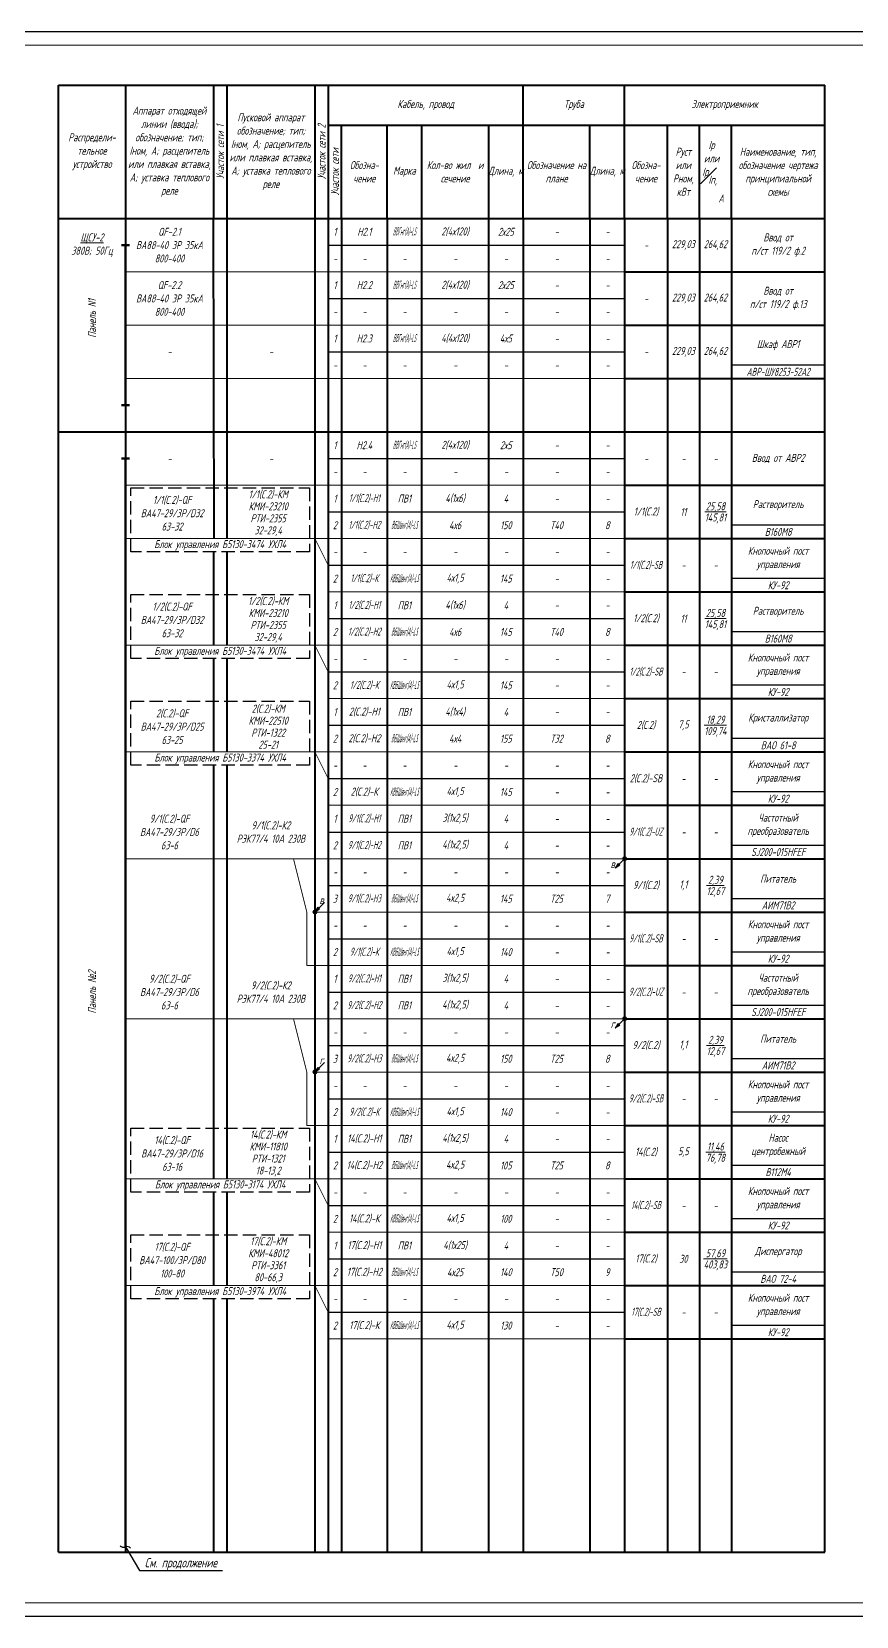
# Model space of a CAD drawing. Header units: millimetres. Extents: x -14296 to 10264, y -13087 to -5602.
# Drawn here: x -11101 to -10792, y -13087 to -12493 of the extents above; entities that cross this region are included whole.
import ezdxf
from ezdxf import colors
from ezdxf.entities.mleader import LeaderData, LeaderLine
from ezdxf.math import Vec2, Vec3

# ---------------------------------------------------------------- set-up
doc = ezdxf.new("R2010")
doc.units = ezdxf.units.MM
doc.linetypes.add('gost5', pattern=[7, 5, -2, 0])
for name, color, linetype, lineweight in [('КаБель контрольный (Вновь)', 142, 'gost5', 15), ('КаБель силовой (Вновь)', 1, 'Continuous', 15), ('Линия выноска', 137, 'Continuous', 25), ('Рамка толстая', 7, 'Continuous', 15), ('Рамка тонкая', 5, 'Continuous', 25), ('Схема распред. сети', 9, 'Continuous', 25), ('Текст', 7, 'Continuous', 20)]:
    doc.layers.add(name, color=color, linetype=linetype, lineweight=lineweight)
doc.styles.add('Simplex', font='simplex.shx', dxfattribs={"width": 0.7, "oblique": 15})

# ---------------------------------------------------------------- blocks, each defined once
blk = doc.blocks.new('_Integral')
at = {"color": 0, "linetype": 'ByBlock', "lineweight": -2}
for centre, start, end in [((0.44, -0.09), 102, 168), ((-0.44, 0.09), 282, 348)]:
    blk.add_arc(centre, 0.454, start, end, dxfattribs=at)
blk = doc.blocks.new('A$C551E481E')
at = {"layer": 'Рамка толстая'}
for p, q in [((836, 589), (20, 589)), ((20, 5), (836, 5))]:
    blk.add_line(p, q, dxfattribs=at)
at = {"layer": 'Рамка тонкая'}
for p, q in [((841, 594), (0, 594)), ((0, 0), (841, 0))]:
    blk.add_line(p, q, dxfattribs=at)

msp = doc.modelspace()

# ---------------------------------------------------------------- hatches: boundary and pattern name
at = {"layer": 'КаБель силовой (Вновь)'}
for points in [[(-10882.25175, -12806.27618), (-10880.48399, -12805.21552), (-10881.19109, -12804.50842)], [(-10879.46622, -12802.74065, 1), (-10877.96622, -12802.74065, 1)], [(-10877.96622, -12802.74065, 1), (-10879.46622, -12802.74065, 1)], [(-10995.46622, -12822.74065, 1), (-10993.96622, -12822.74065, 1)], [(-10993.96622, -12822.74065, 1), (-10995.46622, -12822.74065, 1)], [(-10994.71622, -12822.74065), (-10992.94845, -12821.67999), (-10993.65556, -12820.97288)], [(-10882.25175, -12866.27618), (-10880.48399, -12865.21552), (-10881.19109, -12864.50842)], [(-10879.46622, -12862.74065, 1), (-10877.96622, -12862.74065, 1)], [(-10877.96622, -12862.74065, 1), (-10879.46622, -12862.74065, 1)], [(-10995.46622, -12882.74065, 1), (-10993.96622, -12882.74065, 1)], [(-10993.96622, -12882.74065, 1), (-10995.46622, -12882.74065, 1)], [(-10994.71622, -12882.74065), (-10992.94845, -12881.67999), (-10993.65556, -12880.97288)]]:
    msp.add_hatch(color=256, dxfattribs=at).paths.add_polyline_path(points)

# ---------------------------------------------------------------- linework, layer by layer
at = {"layer": 'КаБель контрольный (Вновь)', "linetype": 'ByBlock'}
for p, q in [((-10994.71622, -12682.74065), (-10989.71622, -12692.74065)), ((-10989.71622, -12692.74065), (-10989.71622, -12702.74065)), ((-10989.71622, -12702.74065), (-10878.71622, -12702.74065)), ((-10994.71622, -12722.74065), (-10989.71622, -12732.74065)), ((-10989.71622, -12732.74065), (-10989.71622, -12742.74065)), ((-10989.71622, -12742.74065), (-10878.71622, -12742.74065)), ((-10994.71622, -12762.74065), (-10989.71622, -12772.74065)), ((-10989.71622, -12772.74065), (-10989.71622, -12782.74065)), ((-10989.71622, -12782.74065), (-10878.71622, -12782.74065)), ((-11002.71622, -12802.74065), (-10997.71622, -12822.74065)), ((-10997.71622, -12822.74065), (-10997.71622, -12842.74065)), ((-10997.71622, -12842.74065), (-10878.71622, -12842.74065)), ((-11002.71622, -12862.74065), (-10997.71622, -12882.74065)), ((-10997.71622, -12882.74065), (-10997.71622, -12902.74065)), ((-10997.71622, -12902.74065), (-10878.71622, -12902.74065)), ((-10994.71622, -12922.74065), (-10989.71622, -12932.74065)), ((-10989.71622, -12932.74065), (-10989.71622, -12942.74065)), ((-10989.71622, -12942.74065), (-10878.71622, -12942.74065)), ((-10994.71622, -12962.74065), (-10989.71622, -12972.74065)), ((-10989.71622, -12972.74065), (-10989.71622, -12982.74065)), ((-10989.71622, -12982.74065), (-10878.71622, -12982.74065))]:
    msp.add_line(p, q, dxfattribs=at)
at = {"layer": 'КаБель силовой (Вновь)', "lineweight": 200}
for p, q in [((-11064.21622, -12572.74065), (-11067.21622, -12572.74065)), ((-11065.71622, -12572.74065), (-11065.71622, -12632.74065)), ((-11064.21622, -12632.74065), (-11067.21622, -12632.74065)), ((-11064.21622, -12652.74065), (-11067.21622, -12652.74065)), ((-11065.71622, -13060.74065), (-11065.71622, -12652.74065))]:
    msp.add_line(p, q, dxfattribs=at)
at = {"layer": 'КаБель силовой (Вновь)'}
for p, q in [((-10878.71622, -12582.74065), (-11065.71622, -12582.74065)), ((-10878.71622, -12602.74065), (-11065.71622, -12602.74065)), ((-10878.71622, -12622.74065), (-11065.71622, -12622.74065)), ((-10878.71622, -12662.74065), (-11065.71622, -12662.74065)), ((-10878.71622, -12682.74065), (-11065.71622, -12682.74065)), ((-10878.71622, -12722.74065), (-11065.71622, -12722.74065)), ((-10878.71622, -12762.74065), (-11065.71622, -12762.74065)), ((-10878.71622, -12802.74065), (-11065.71622, -12802.74065)), ((-10881.19109, -12804.50842), (-10882.25175, -12806.27618)), ((-10882.25175, -12806.27618), (-10880.48399, -12805.21552)), ((-10881.19109, -12804.50842), (-10880.48399, -12805.21552)), ((-10878.71622, -12802.74065), (-10880.83754, -12804.86197)), ((-10993.65556, -12820.97288), (-10994.71622, -12822.74065)), ((-10994.71622, -12822.74065), (-10992.94845, -12821.67999)), ((-10878.71622, -12822.74065), (-10994.71622, -12822.74065)), ((-10993.65556, -12820.97288), (-10992.94845, -12821.67999)), ((-10991.18069, -12819.20512), (-10993.30201, -12821.32644)), ((-10878.71622, -12862.74065), (-11065.71622, -12862.74065)), ((-10881.19109, -12864.50842), (-10882.25175, -12866.27618)), ((-10882.25175, -12866.27618), (-10880.48399, -12865.21552)), ((-10881.19109, -12864.50842), (-10880.48399, -12865.21552)), ((-10878.71622, -12862.74065), (-10880.83754, -12864.86197)), ((-10993.65556, -12880.97288), (-10994.71622, -12882.74065)), ((-10994.71622, -12882.74065), (-10992.94845, -12881.67999)), ((-10878.71622, -12882.74065), (-10994.71622, -12882.74065)), ((-10993.65556, -12880.97288), (-10992.94845, -12881.67999)), ((-10991.18069, -12879.20512), (-10993.30201, -12881.32644)), ((-10878.71622, -12922.74065), (-11065.71622, -12922.74065)), ((-10878.71622, -12962.74065), (-11065.71622, -12962.74065))]:
    msp.add_line(p, q, dxfattribs=at)
for centre in [(-10878.71622, -12802.74065), (-10878.71622, -12802.74065), (-10994.71622, -12822.74065), (-10994.71622, -12822.74065), (-10878.71622, -12862.74065), (-10878.71622, -12862.74065), (-10994.71622, -12882.74065), (-10994.71622, -12882.74065)]:
    msp.add_circle(centre, 0.75, dxfattribs=at)
at = {"layer": 'Рамка тонкая'}
for p, q in [((-10989.71622, -12572.74065), (-10878.71622, -12572.74065)), ((-10989.71622, -12592.74065), (-10878.71622, -12592.74065)), ((-10989.71622, -12612.74065), (-10878.71622, -12612.74065)), ((-10803.71622, -12617.74065), (-10838.71622, -12617.74065)), ((-10989.71622, -12652.74065), (-10878.71622, -12652.74065)), ((-10989.71622, -12672.74065), (-10878.71622, -12672.74065)), ((-10803.71622, -12677.74065), (-10838.71622, -12677.74065)), ((-10989.71622, -12692.74065), (-10878.71622, -12692.74065)), ((-10803.71622, -12697.74065), (-10838.71622, -12697.74065)), ((-10989.71622, -12712.74065), (-10878.71622, -12712.74065)), ((-10803.71622, -12717.74065), (-10838.71622, -12717.74065)), ((-10989.71622, -12732.74065), (-10878.71622, -12732.74065)), ((-10803.71622, -12737.74065), (-10838.71622, -12737.74065)), ((-10989.71622, -12752.74065), (-10878.71622, -12752.74065)), ((-10803.71622, -12757.74065), (-10838.71622, -12757.74065)), ((-10989.71622, -12772.74065), (-10878.71622, -12772.74065)), ((-10803.71622, -12777.74065), (-10838.71622, -12777.74065)), ((-10989.71622, -12792.74065), (-10878.71622, -12792.74065)), ((-10803.71622, -12797.74065), (-10838.71622, -12797.74065)), ((-10989.71622, -12812.74065), (-10878.71622, -12812.74065)), ((-10803.71622, -12817.74065), (-10838.71622, -12817.74065)), ((-10989.71622, -12832.74065), (-10878.71622, -12832.74065)), ((-10803.71622, -12837.74065), (-10838.71622, -12837.74065)), ((-10989.71622, -12852.74065), (-10878.71622, -12852.74065)), ((-10803.71622, -12857.74065), (-10838.71622, -12857.74065)), ((-10989.71622, -12872.74065), (-10878.71622, -12872.74065)), ((-10803.71622, -12877.74065), (-10838.71622, -12877.74065)), ((-10989.71622, -12892.74065), (-10878.71622, -12892.74065)), ((-10803.71622, -12897.74065), (-10838.71622, -12897.74065)), ((-10989.71622, -12912.74065), (-10878.71622, -12912.74065)), ((-10803.71622, -12917.74065), (-10838.71622, -12917.74065)), ((-10989.71622, -12932.74065), (-10878.71622, -12932.74065)), ((-10803.71622, -12937.74065), (-10838.71622, -12937.74065)), ((-10989.71622, -12952.74065), (-10878.71622, -12952.74065)), ((-10803.71622, -12957.74065), (-10838.71622, -12957.74065)), ((-10989.71622, -12972.74065), (-10878.71622, -12972.74065)), ((-10803.71622, -12977.74065), (-10838.71622, -12977.74065))]:
    msp.add_line(p, q, dxfattribs=at)
at = {"layer": 'Рамка тонкая', "linetype": 'gost5'}
for points in [[(-11063.71622, -12663.74065), (-10996.71622, -12663.74065), (-10996.71622, -12687.74065), (-11063.71622, -12687.74065)], [(-11063.71622, -12703.74065), (-10996.71622, -12703.74065), (-10996.71622, -12727.74065), (-11063.71622, -12727.74065)], [(-11063.71622, -12743.74065), (-10996.71622, -12743.74065), (-10996.71622, -12767.74065), (-11063.71622, -12767.74065)], [(-11063.71622, -12903.74065), (-10996.71622, -12903.74065), (-10996.71622, -12927.74065), (-11063.71622, -12927.74065)], [(-11063.71622, -12943.74065), (-10996.71622, -12943.74065), (-10996.71622, -12967.74065), (-11063.71622, -12967.74065)]]:
    msp.add_lwpolyline(points, close=True, dxfattribs=at)
at = {"layer": 'Схема распред. сети', "lineweight": 40}
for p, q in [((-11090.71622, -13062.74065), (-11090.71622, -12512.74065)), ((-11090.71622, -12512.74065), (-10803.71622, -12512.74065)), ((-11065.71622, -12512.74065), (-11065.71622, -13062.74065)), ((-11032.71622, -12512.74065), (-11032.71622, -12562.74065)), ((-11027.71622, -12512.74065), (-11027.71622, -12562.74065)), ((-10994.71622, -12512.74065), (-10994.71622, -12562.74065)), ((-10989.71622, -12512.74065), (-10989.71622, -12562.74065)), ((-10916.71622, -12562.74065), (-10916.71622, -12512.74065)), ((-10878.71622, -12562.74065), (-10878.71622, -12512.74065)), ((-10803.71622, -13062.74065), (-10803.71622, -12512.74065)), ((-10989.71622, -12527.74065), (-10916.71622, -12527.74065)), ((-10984.71622, -12562.74065), (-10984.71622, -12527.74065)), ((-10967.71622, -12562.74065), (-10967.71622, -12527.74065)), ((-10954.71622, -13062.74065), (-10954.71622, -12527.74065)), ((-10929.71622, -12527.74065), (-10929.71622, -13062.74065)), ((-10916.71622, -12527.74065), (-10878.71622, -12527.74065)), ((-10891.71622, -12562.74065), (-10891.71622, -12527.74065)), ((-10878.71622, -12527.74065), (-10803.71622, -12527.74065)), ((-10862.71622, -12562.74065), (-10862.71622, -12527.74065)), ((-10850.71622, -12562.74065), (-10850.71622, -12527.74065)), ((-10838.71622, -12562.74065), (-10838.71622, -12527.74065)), ((-11090.71622, -12562.74065), (-10803.71622, -12562.74065)), ((-11032.78603, -12562.74065), (-11032.59987, -12682.74065)), ((-11027.71622, -12562.74065), (-11027.71622, -12682.74065)), ((-10994.71622, -12562.74065), (-10994.71622, -13062.74065)), ((-10989.71622, -12562.74065), (-10989.71622, -13062.74065)), ((-10984.71622, -12562.74065), (-10984.71622, -13062.74065)), ((-10967.71622, -12562.74065), (-10967.71622, -13062.74065)), ((-10916.71622, -12562.74065), (-10916.71622, -13062.74065)), ((-10891.71622, -12562.74065), (-10891.71622, -13062.74065)), ((-10878.71622, -12562.74065), (-10878.71622, -13062.74065)), ((-10862.71622, -12562.74065), (-10862.71622, -13062.74065)), ((-10850.71622, -12562.74065), (-10850.71622, -13062.74065)), ((-10838.71622, -12562.74065), (-10838.71622, -13062.74065)), ((-10878.71622, -12582.74065), (-10803.71622, -12582.74065)), ((-10878.71622, -12602.74065), (-10803.71622, -12602.74065)), ((-10878.71622, -12622.74065), (-10803.71622, -12622.74065)), ((-11090.71622, -12642.74065), (-10803.71622, -12642.74065)), ((-10878.71622, -12662.74065), (-10803.71622, -12662.74065)), ((-11032.71622, -12687.74065), (-11032.71622, -12722.74065)), ((-11027.71622, -12687.74065), (-11027.71622, -12722.74065)), ((-10878.71622, -12682.74065), (-10803.71622, -12682.74065)), ((-10878.71622, -12702.74065), (-10803.71622, -12702.74065)), ((-10878.71622, -12722.74065), (-10803.71622, -12722.74065)), ((-11032.71622, -12727.74065), (-11032.71622, -12762.74065)), ((-11027.71622, -12727.74065), (-11027.71622, -12762.74065)), ((-10878.71622, -12742.74065), (-10803.71622, -12742.74065)), ((-10878.71622, -12762.74065), (-10803.71622, -12762.74065)), ((-11032.71622, -12767.74065), (-11032.71622, -12922.74065)), ((-11027.71622, -12767.74065), (-11027.71622, -12922.74065)), ((-10878.71622, -12782.74065), (-10803.71622, -12782.74065)), ((-10878.71622, -12802.74065), (-10803.71622, -12802.74065)), ((-10878.71622, -12822.74065), (-10803.71622, -12822.74065)), ((-10878.71622, -12842.74065), (-10803.71622, -12842.74065)), ((-10878.71622, -12862.74065), (-10803.71622, -12862.74065)), ((-10878.71622, -12882.74065), (-10803.71622, -12882.74065)), ((-10878.71622, -12902.74065), (-10803.71622, -12902.74065)), ((-10878.71622, -12922.74065), (-10803.71622, -12922.74065)), ((-11032.71622, -12927.74065), (-11032.71622, -12962.74065)), ((-11027.71622, -12927.74065), (-11027.71622, -12962.74065)), ((-10878.71622, -12942.74065), (-10803.71622, -12942.74065)), ((-10878.71622, -12962.74065), (-10803.71622, -12962.74065)), ((-11032.71622, -12967.74065), (-11032.71622, -13062.74065)), ((-11027.71622, -12967.74065), (-11027.71622, -13062.74065)), ((-10878.71622, -12982.74065), (-10803.71622, -12982.74065)), ((-11090.71622, -13062.74065), (-10803.71622, -13062.74065))]:
    msp.add_line(p, q, dxfattribs=at)

# ---------------------------------------------------------------- block references
msp.add_blockref('A$C551E481E', (-11130.71622, -13086.74065))

# ---------------------------------------------------------------- texts
at = {"layer": 'Текст', "char_height": 3, "attachment_point": 5, "style": 'Simplex'}
for s, insert, width in [('{\\W0.7;Аппарат отходящей линии (ввода); обозначение; тип; Iном, А; расцепитель или плавкая вставка, А; уставка теплового реле}', (-11049.21622, -12537.74065), 33), ('Кабель, провод', (-10953.21622, -12520.24065), 73), ('Труба', (-10897.71622, -12520.24065), 38), ('Электроприемник', (-10841.21622, -12520.24065), 75), ('Пусковой аппарат обозначение; тип; Iном, А; расцепитель или плавкая вставка, А; уставка теплового реле', (-11011.21622, -12537.74065), 33), ('Распредели-\\Pтельное устройство', (-11078.21622, -12537.74065), 25), ('Pуст или Pном, кВт', (-10856.71622, -12545.24065), 12), ('\\A1;Iр   или   \\SIр#Iп, ;       А', (-10844.71622, -12545.24065), 12), ('Наименование, тип, обозначение чертежа принципиальной схемы', (-10821.21622, -12545.24065), 35), ('Обозна- чение', (-10976.21622, -12545.24065), 17), ('Марка', (-10961.21622, -12545.24065), 13), ('Кол-во жил  и сечение', (-10942.21622, -12545.24065), 25), ('Длина, м', (-10923.21622, -12545.24065), 13), ('Обозначение на плане', (-10904.21622, -12545.24065), 25), ('Длина, м', (-10885.21622, -12545.24065), 13), ('Обозна-\\Pчение', (-10870.71622, -12545.24065), 16), ('{\\W0.7;\\LЩСУ-2\\P\\l380В; 50Гц}', (-11078.21622, -12572.74065), 25), ('QF-2.1\\PВА88-40 3Р 35кА\\P800-400', (-11049.21622, -12572.74065), 33), ('1', (-10987.21622, -12567.74065), 5), ('Н2.1', (-10976.21622, -12567.74065), 17), ('{\\W0.3;ВВГнг(А)-LS}', (-10961.21622, -12567.74065), 13), ('2(4х120)', (-10942.21622, -12567.74065), 25), ('2х25', (-10923.21622, -12567.74065), 13), ('-', (-10904.21622, -12567.74065), 25), ('-', (-10885.21622, -12567.74065), 13), ('Ввод от\\Pп/ст 119/2 ф.2', (-10821.21622, -12572.74065), 35), ('-', (-10870.71622, -12572.74065), 16), ('229,03', (-10856.71622, -12572.74065), 12), ('264,62', (-10844.71622, -12572.74065), 12), ('-', (-10987.21622, -12577.74065), 5), ('-', (-10976.21622, -12577.74065), 17), ('-', (-10961.21622, -12577.74065), 13), ('-', (-10942.21622, -12577.74065), 25), ('-', (-10923.21622, -12577.74065), 13), ('-', (-10904.21622, -12577.74065), 25), ('-', (-10885.21622, -12577.74065), 13), ('QF-2.2\\PВА88-40 3Р 35кА\\P800-400', (-11049.21622, -12592.74065), 33), ('1', (-10987.21622, -12587.74065), 5), ('Н2.2', (-10976.21622, -12587.74065), 17), ('{\\W0.3;ВВГнг(А)-LS}', (-10961.21622, -12587.74065), 13), ('2(4х120)', (-10942.21622, -12587.74065), 25), ('2х25', (-10923.21622, -12587.74065), 13), ('-', (-10904.21622, -12587.74065), 25), ('-', (-10885.21622, -12587.74065), 13), ('229,03', (-10856.71622, -12592.74065), 12), ('264,62', (-10844.71622, -12592.74065), 12), ('Ввод от\\Pп/ст 119/2 ф.13', (-10821.21622, -12592.74065), 35), ('-', (-10987.21622, -12597.74065), 5), ('-', (-10976.21622, -12597.74065), 17), ('-', (-10961.21622, -12597.74065), 13), ('-', (-10942.21622, -12597.74065), 25), ('-', (-10923.21622, -12597.74065), 13), ('-', (-10904.21622, -12597.74065), 25), ('-', (-10885.21622, -12597.74065), 13), ('-', (-10870.71622, -12592.74065), 16), ('1', (-10987.21622, -12607.74065), 5), ('Н2.3', (-10976.21622, -12607.74065), 17), ('{\\W0.3;ВВГнг(А)-LS}', (-10961.21622, -12607.74065), 13), ('4(4х120)', (-10942.21622, -12607.74065), 25), ('4х5', (-10923.21622, -12607.74065), 13), ('-', (-10904.21622, -12607.74065), 25), ('-', (-10885.21622, -12607.74065), 13), ('Шкаф АВР1', (-10821.21622, -12610.24065), 35), ('-', (-11049.21622, -12612.74065), 33), ('-', (-11011.21622, -12612.74065), 33), ('-', (-10870.71622, -12612.74065), 16), ('229,03', (-10856.71622, -12612.74065), 12), ('264,62', (-10844.71622, -12612.74065), 12), ('-', (-10987.21622, -12617.74065), 5), ('-', (-10976.21622, -12617.74065), 17), ('-', (-10961.21622, -12617.74065), 13), ('-', (-10942.21622, -12617.74065), 25), ('-', (-10923.21622, -12617.74065), 13), ('-', (-10904.21622, -12617.74065), 25), ('-', (-10885.21622, -12617.74065), 13), ('{\\Fgost|c204;\\W0.7;АВР-ШУ8253-52А2}', (-10821.21622, -12620.24065), 35), ('1', (-10987.21622, -12647.74065), 5), ('Н2.4', (-10976.21622, -12647.74065), 17), ('{\\W0.3;ВВГнг(А)-LS}', (-10961.21622, -12647.74065), 13), ('2(4х120)', (-10942.21622, -12647.74065), 25), ('2х5', (-10923.21622, -12647.74065), 13), ('-', (-10904.21622, -12647.74065), 25), ('-', (-10885.21622, -12647.74065), 13), ('Ввод от АВР2', (-10821.21622, -12652.74065), 35), ('-', (-11049.21622, -12652.74065), 33), ('-', (-11011.21622, -12652.74065), 33), ('-', (-10987.21622, -12657.74065), 5), ('-', (-10976.21622, -12657.74065), 17), ('-', (-10961.21622, -12657.74065), 13), ('-', (-10942.21622, -12657.74065), 25), ('-', (-10923.21622, -12657.74065), 13), ('-', (-10904.21622, -12657.74065), 25), ('-', (-10885.21622, -12657.74065), 13), ('-', (-10870.71622, -12652.74065), 16), ('-', (-10856.71622, -12652.74065), 12), ('-', (-10844.71622, -12652.74065), 12), ('1/1(С.2)-QF\\PВА47-29/3Р/D32\\P63-32', (-11048.21622, -12673.24065), 31), ('1', (-10987.21622, -12667.74065), 5), ('{\\W0.5;1/1(С.2)-Н1}', (-10976.21622, -12667.74065), 17), ('{\\W0.7;ПВ1}', (-10961.21622, -12667.74065), 13), ('4(1х6)', (-10942.21622, -12667.74065), 25), ('4', (-10923.21622, -12667.74065), 13), ('-', (-10904.21622, -12667.74065), 25), ('-', (-10885.21622, -12667.74065), 13), ('\\A1;\\S25,58/145,81;', (-10844.71622, -12672.74065), 12), ('Растворитель', (-10821.21622, -12670.24065), 35), ('{\\W0.5;1/1(С.2)-Н2}', (-10976.21622, -12677.74065), 17), ('{\\W0.3;ВБШвнг(А)-LS}', (-10961.21622, -12677.74065), 13), ('1/1(С.2)', (-10870.71622, -12672.74065), 16), ('11', (-10856.71622, -12672.74065), 12), ('2', (-10987.21622, -12677.74065), 5), ('4х6', (-10942.21622, -12677.74065), 25), ('150', (-10923.21622, -12677.74065), 13), ('Т40', (-10904.21622, -12677.74065), 25), ('8', (-10885.21622, -12677.74065), 13), ('В160М8', (-10821.21622, -12680.24065), 35), ('Блок управления Б5130-3474 УХЛ4', (-11030.21622, -12685.24065), 67), ('Кнопочный пост управления', (-10821.21622, -12690.24065), 35), ('-', (-10987.21622, -12687.74065), 5), ('-', (-10976.21622, -12687.74065), 17), ('-', (-10961.21622, -12687.74065), 13), ('-', (-10942.21622, -12687.74065), 25), ('-', (-10923.21622, -12687.74065), 13), ('-', (-10904.21622, -12687.74065), 25), ('-', (-10885.21622, -12687.74065), 13), ('{\\W0.5;1/1(С.2)-SB}', (-10870.71622, -12692.74065), 16), ('-', (-10856.71622, -12692.74065), 12), ('-', (-10844.71622, -12692.74065), 12), ('2', (-10987.21622, -12697.74065), 5), ('{\\W0.5;1/1(С.2)-К}', (-10976.21622, -12697.74065), 17), ('{\\W0.3;КВБШвнг(А)-LS}', (-10961.21622, -12697.74065), 13), ('4х1,5', (-10942.21622, -12697.74065), 25), ('145', (-10923.21622, -12697.74065), 13), ('-', (-10904.21622, -12697.74065), 25), ('-', (-10885.21622, -12697.74065), 13), ('КУ-92', (-10821.21622, -12700.24065), 35), ('1/2(С.2)-QF\\PВА47-29/3Р/D32\\P63-32', (-11048.21622, -12713.24065), 31), ('1', (-10987.21622, -12707.74065), 5), ('{\\W0.5;1/2(С.2)-Н1}', (-10976.21622, -12707.74065), 17), ('{\\W0.7;ПВ1}', (-10961.21622, -12707.74065), 13), ('4(1х6)', (-10942.21622, -12707.74065), 25), ('4', (-10923.21622, -12707.74065), 13), ('-', (-10904.21622, -12707.74065), 25), ('-', (-10885.21622, -12707.74065), 13), ('1/2(С.2)', (-10870.71622, -12712.74065), 16), ('11', (-10856.71622, -12712.74065), 12), ('\\A1;\\S25,58/145,81;', (-10844.71622, -12712.74065), 12), ('Растворитель', (-10821.21622, -12710.24065), 35), ('2', (-10987.21622, -12717.74065), 5), ('{\\W0.5;1/2(С.2)-Н2}', (-10976.21622, -12717.74065), 17), ('{\\W0.3;ВБШвнг(А)-LS}', (-10961.21622, -12717.74065), 13), ('4х6', (-10942.21622, -12717.74065), 25), ('145', (-10923.21622, -12717.74065), 13), ('Т40', (-10904.21622, -12717.74065), 25), ('8', (-10885.21622, -12717.74065), 13), ('Блок управления Б5130-3474 УХЛ4', (-11030.21622, -12725.24065), 67), ('В160М8', (-10821.21622, -12720.24065), 35), ('-', (-10987.21622, -12727.74065), 5), ('-', (-10976.21622, -12727.74065), 17), ('-', (-10961.21622, -12727.74065), 13), ('-', (-10942.21622, -12727.74065), 25), ('-', (-10923.21622, -12727.74065), 13), ('-', (-10904.21622, -12727.74065), 25), ('-', (-10885.21622, -12727.74065), 13), ('Кнопочный пост управления', (-10821.21622, -12730.24065), 35), ('{\\W0.5;1/2(С.2)-SB}', (-10870.71622, -12732.74065), 16), ('-', (-10856.71622, -12732.74065), 12), ('-', (-10844.71622, -12732.74065), 12), ('2', (-10987.21622, -12737.74065), 5), ('{\\W0.5;1/2(С.2)-К}', (-10976.21622, -12737.74065), 17), ('{\\W0.3;КВБШвнг(А)-LS}', (-10961.21622, -12737.74065), 13), ('4х1,5', (-10942.21622, -12737.74065), 25), ('145', (-10923.21622, -12737.74065), 13), ('-', (-10904.21622, -12737.74065), 25), ('-', (-10885.21622, -12737.74065), 13), ('КУ-92', (-10821.21622, -12740.24065), 35), ('2(С.2)-QF\\PВА47-29/3Р/D25\\P63-25', (-11048.21622, -12753.24065), 31), ('1', (-10987.21622, -12747.74065), 5), ('{\\W0.6;2(С.2)-Н1}', (-10976.21622, -12747.74065), 17), ('{\\W0.7;ПВ1}', (-10961.21622, -12747.74065), 13), ('4(1х4)', (-10942.21622, -12747.74065), 25), ('4', (-10923.21622, -12747.74065), 13), ('-', (-10904.21622, -12747.74065), 25), ('-', (-10885.21622, -12747.74065), 13), ('{\\W0.7;2(С.2)}', (-10870.71622, -12752.74065), 16), ('7,5', (-10856.71622, -12752.74065), 12), ('\\A1;\\S18,29/109,74;', (-10844.71622, -12752.74065), 12), ('Кристаллизатор', (-10821.21622, -12750.24065), 35), ('2', (-10987.21622, -12757.74065), 5), ('{\\W0.6;2(С.2)-Н2}', (-10976.21622, -12757.74065), 17), ('{\\W0.3;ВБШвнг(А)-LS}', (-10961.21622, -12757.74065), 13), ('4х4', (-10942.21622, -12757.74065), 25), ('155', (-10923.21622, -12757.74065), 13), ('Т32', (-10904.21622, -12757.74065), 25), ('8', (-10885.21622, -12757.74065), 13), ('ВАО 61-8', (-10821.21622, -12760.24065), 35), ('Блок управления Б5130-3374 УХЛ4', (-11030.21622, -12765.24065), 67), ('-', (-10987.21622, -12767.74065), 5), ('-', (-10976.21622, -12767.74065), 17), ('-', (-10961.21622, -12767.74065), 13), ('-', (-10942.21622, -12767.74065), 25), ('-', (-10923.21622, -12767.74065), 13), ('-', (-10904.21622, -12767.74065), 25), ('-', (-10885.21622, -12767.74065), 13), ('{\\W0.6;2(С.2)-SB}', (-10870.71622, -12772.74065), 16), ('Кнопочный пост управления', (-10821.21622, -12770.24065), 35), ('2', (-10987.21622, -12777.74065), 5), ('{\\W0.6;2(С.2)-К}', (-10976.21622, -12777.74065), 17), ('{\\W0.3;КВБШвнг(А)-LS}', (-10961.21622, -12777.74065), 13), ('4х1,5', (-10942.21622, -12777.74065), 25), ('145', (-10923.21622, -12777.74065), 13), ('-', (-10856.71622, -12772.74065), 12), ('-', (-10844.71622, -12772.74065), 12), ('-', (-10904.21622, -12777.74065), 25), ('-', (-10885.21622, -12777.74065), 13), ('КУ-92', (-10821.21622, -12780.24065), 35), ('9/1(С.2)-QF\\PВА47-29/3Р/D6\\P63-6', (-11049.21622, -12792.74065), 33), ('9/1(С.2)-К2\\PРЭК77/4 10А 230В', (-11011.21622, -12792.74065), 33), ('1', (-10987.21622, -12787.74065), 5), ('{\\W0.5;9/1(С.2)-Н1}', (-10976.21622, -12787.74065), 17), ('{\\W0.7;ПВ1}', (-10961.21622, -12787.74065), 13), ('3(1х2,5)', (-10942.21622, -12787.74065), 25), ('4', (-10923.21622, -12787.74065), 13), ('-', (-10904.21622, -12787.74065), 25), ('-', (-10885.21622, -12787.74065), 13), ('Частотный преобразователь', (-10821.21622, -12790.24065), 35), ('{\\W0.5;9/1(С.2)-UZ}', (-10870.71622, -12792.74065), 16), ('-', (-10856.71622, -12792.74065), 12), ('-', (-10844.71622, -12792.74065), 12), ('2', (-10987.21622, -12797.74065), 5), ('{\\W0.5;9/1(С.2)-Н2}', (-10976.21622, -12797.74065), 17), ('{\\W0.7;ПВ1}', (-10961.21622, -12797.74065), 13), ('4(1х2,5)', (-10942.21622, -12797.74065), 25), ('4', (-10923.21622, -12797.74065), 13), ('-', (-10904.21622, -12797.74065), 25), ('-', (-10885.21622, -12797.74065), 13), ('SJ200-015HFEF', (-10821.21622, -12800.24065), 35), ('в', (-10883.1975, -12804.75449), 7.177382), ('-', (-10987.21622, -12807.74065), 5), ('-', (-10976.21622, -12807.74065), 17), ('-', (-10961.21622, -12807.74065), 13), ('-', (-10942.21622, -12807.74065), 25), ('-', (-10923.21622, -12807.74065), 13), ('-', (-10904.21622, -12807.74065), 25), ('-', (-10885.21622, -12807.74065), 13), ('9/1(С.2)', (-10870.71622, -12812.74065), 16), ('1,1', (-10856.71622, -12812.74065), 12), ('\\A1;\\S2,39/12,67;', (-10844.71622, -12812.74065), 12), ('Питатель', (-10821.21622, -12810.24065), 35), ('в', (-10992.24135, -12818.26578), 7.177382), ('3', (-10987.21622, -12817.74065), 5), ('{\\W0.5;9/1(С.2)-Н3}', (-10976.21622, -12817.74065), 17), ('{\\W0.3;ВБШвнг(А)-LS}', (-10961.21622, -12817.74065), 13), ('4х2,5', (-10942.21622, -12817.74065), 25), ('145', (-10923.21622, -12817.74065), 13), ('Т25', (-10904.21622, -12817.74065), 25), ('7', (-10885.21622, -12817.74065), 13), ('АИМ71В2', (-10821.21622, -12820.24065), 35), ('-', (-10987.21622, -12827.74065), 5), ('-', (-10976.21622, -12827.74065), 17), ('-', (-10961.21622, -12827.74065), 13), ('-', (-10942.21622, -12827.74065), 25), ('-', (-10923.21622, -12827.74065), 13), ('-', (-10904.21622, -12827.74065), 25), ('-', (-10885.21622, -12827.74065), 13), ('Кнопочный пост управления', (-10821.21622, -12830.24065), 35), ('2', (-10987.21622, -12837.74065), 5), ('{\\W0.5;9/1(С.2)-К}', (-10976.21622, -12837.74065), 17), ('{\\W0.3;КВБШвнг(А)-LS}', (-10961.21622, -12837.74065), 13), ('4х1,5', (-10942.21622, -12837.74065), 25), ('140', (-10923.21622, -12837.74065), 13), ('{\\W0.5;9/1(С.2)-SB}', (-10870.71622, -12832.74065), 16), ('-', (-10856.71622, -12832.74065), 12), ('-', (-10844.71622, -12832.74065), 12), ('-', (-10904.21622, -12837.74065), 25), ('-', (-10885.21622, -12837.74065), 13), ('КУ-92', (-10821.21622, -12840.24065), 35), ('9/2(С.2)-QF\\PВА47-29/3Р/D6\\P63-6', (-11049.21622, -12852.74065), 33), ('1', (-10987.21622, -12847.74065), 5), ('{\\W0.5;9/2(С.2)-Н1}', (-10976.21622, -12847.74065), 17), ('{\\W0.7;ПВ1}', (-10961.21622, -12847.74065), 13), ('3(1х2,5)', (-10942.21622, -12847.74065), 25), ('4', (-10923.21622, -12847.74065), 13), ('-', (-10904.21622, -12847.74065), 25), ('-', (-10885.21622, -12847.74065), 13), ('Частотный преобразователь', (-10821.21622, -12850.24065), 35), ('9/2(С.2)-К2\\PРЭК77/4 10А 230В', (-11011.21622, -12852.74065), 33), ('{\\W0.5;9/2(С.2)-UZ}', (-10870.71622, -12852.74065), 16), ('-', (-10856.71622, -12852.74065), 12), ('-', (-10844.71622, -12852.74065), 12), ('2', (-10987.21622, -12857.74065), 5), ('{\\W0.5;9/2(С.2)-Н2}', (-10976.21622, -12857.74065), 17), ('{\\W0.7;ПВ1}', (-10961.21622, -12857.74065), 13), ('4(1х2,5)', (-10942.21622, -12857.74065), 25), ('4', (-10923.21622, -12857.74065), 13), ('-', (-10904.21622, -12857.74065), 25), ('-', (-10885.21622, -12857.74065), 13), ('SJ200-015HFEF', (-10821.21622, -12860.24065), 35), ('г', (-10883.1975, -12864.75449), 7.177382), ('-', (-10987.21622, -12867.74065), 5), ('-', (-10976.21622, -12867.74065), 17), ('-', (-10961.21622, -12867.74065), 13), ('-', (-10942.21622, -12867.74065), 25), ('-', (-10923.21622, -12867.74065), 13), ('-', (-10904.21622, -12867.74065), 25), ('-', (-10885.21622, -12867.74065), 13), ('9/2(С.2)', (-10870.71622, -12872.74065), 16), ('1,1', (-10856.71622, -12872.74065), 12), ('\\A1;{\\W0.7;\\S2,39/12,67;}', (-10844.71622, -12872.74065), 12), ('Питатель', (-10821.21622, -12870.24065), 35), ('г', (-10992.24135, -12878.26578), 7.177382), ('3', (-10987.21622, -12877.74065), 5), ('{\\W0.5;9/2(С.2)-Н3}', (-10976.21622, -12877.74065), 17), ('{\\W0.3;ВБШвнг(А)-LS}', (-10961.21622, -12877.74065), 13), ('4х2,5', (-10942.21622, -12877.74065), 25), ('150', (-10923.21622, -12877.74065), 13), ('Т25', (-10904.21622, -12877.74065), 25), ('8', (-10885.21622, -12877.74065), 13), ('АИМ71В2', (-10821.21622, -12880.24065), 35), ('-', (-10987.21622, -12887.74065), 5), ('-', (-10976.21622, -12887.74065), 17), ('-', (-10961.21622, -12887.74065), 13), ('-', (-10942.21622, -12887.74065), 25), ('-', (-10923.21622, -12887.74065), 13), ('-', (-10904.21622, -12887.74065), 25), ('-', (-10885.21622, -12887.74065), 13), ('Кнопочный пост управления', (-10821.21622, -12890.24065), 35), ('{\\W0.5;9/2(С.2)-SB}', (-10870.71622, -12892.74065), 16), ('-', (-10856.71622, -12892.74065), 12), ('-', (-10844.71622, -12892.74065), 12), ('2', (-10987.21622, -12897.74065), 5), ('{\\W0.5;9/2(С.2)-К}', (-10976.21622, -12897.74065), 17), ('{\\W0.3;КВБШвнг(А)-LS}', (-10961.21622, -12897.74065), 13), ('4х1,5', (-10942.21622, -12897.74065), 25), ('140', (-10923.21622, -12897.74065), 13), ('-', (-10904.21622, -12897.74065), 25), ('-', (-10885.21622, -12897.74065), 13), ('КУ-92', (-10821.21622, -12900.24065), 35), ('14(С.2)-QF\\PВА47-29/3Р/D16\\P63-16', (-11048.21622, -12913.24065), 31), ('1', (-10987.21622, -12907.74065), 5), ('{\\W0.6;14(С.2)-Н1}', (-10976.21622, -12907.74065), 17), ('{\\W0.7;ПВ1}', (-10961.21622, -12907.74065), 13), ('4(1х2,5)', (-10942.21622, -12907.74065), 25), ('4', (-10923.21622, -12907.74065), 13), ('Насос\\Pцентробежный', (-10821.21622, -12910.24065), 35), ('-', (-10904.21622, -12907.74065), 25), ('-', (-10885.21622, -12907.74065), 13), ('14(С.2)', (-10870.71622, -12912.74065), 16), ('5,5', (-10856.71622, -12912.74065), 12), ('\\A1;\\S11,46/76,78;', (-10844.71622, -12912.74065), 12), ('2', (-10987.21622, -12917.74065), 5), ('{\\W0.6;14(С.2)-Н2}', (-10976.21622, -12917.74065), 17), ('{\\W0.3;ВБШвнг(А)-LS}', (-10961.21622, -12917.74065), 13), ('4х2,5', (-10942.21622, -12917.74065), 25), ('105', (-10923.21622, -12917.74065), 13), ('Т25', (-10904.21622, -12917.74065), 25), ('8', (-10885.21622, -12917.74065), 13), ('В112М4', (-10821.21622, -12920.24065), 35), ('Блок управления Б5130-3174 УХЛ4', (-11030.21622, -12925.24065), 67), ('-', (-10987.21622, -12927.74065), 5), ('-', (-10976.21622, -12927.74065), 17), ('-', (-10961.21622, -12927.74065), 13), ('-', (-10942.21622, -12927.74065), 25), ('-', (-10923.21622, -12927.74065), 13), ('-', (-10904.21622, -12927.74065), 25), ('-', (-10885.21622, -12927.74065), 13), ('{\\W0.5;14(С.2)-SB}', (-10870.71622, -12932.74065), 16), ('Кнопочный пост управления', (-10821.21622, -12930.24065), 35), ('2', (-10987.21622, -12937.74065), 5), ('{\\W0.6;14(С.2)-К}', (-10976.21622, -12937.74065), 17), ('{\\W0.3;КВБШвнг(А)-LS}', (-10961.21622, -12937.74065), 13), ('4х1,5', (-10942.21622, -12937.74065), 25), ('100', (-10923.21622, -12937.74065), 13), ('-', (-10856.71622, -12932.74065), 12), ('-', (-10844.71622, -12932.74065), 12), ('-', (-10904.21622, -12937.74065), 25), ('-', (-10885.21622, -12937.74065), 13), ('КУ-92', (-10821.21622, -12940.24065), 35), ('17(С.2)-QF\\PВА47-100/3Р/D80\\P100-80', (-11048.21622, -12953.24065), 31), ('1', (-10987.21622, -12947.74065), 5), ('{\\W0.6;17(С.2)-Н1}', (-10976.21622, -12947.74065), 17), ('{\\W0.7;ПВ1}', (-10961.21622, -12947.74065), 13), ('4(1х25)', (-10942.21622, -12947.74065), 25), ('4', (-10923.21622, -12947.74065), 13), ('-', (-10904.21622, -12947.74065), 25), ('-', (-10885.21622, -12947.74065), 13), ('\\A1;\\S57,69/403,83;', (-10844.71622, -12952.74065), 12), ('Диспергатор', (-10821.21622, -12950.24065), 35), ('17(С.2)', (-10870.71622, -12952.74065), 16), ('30', (-10856.71622, -12952.74065), 12), ('2', (-10987.21622, -12957.74065), 5), ('{\\W0.6;17(С.2)-Н2}', (-10976.21622, -12957.74065), 17), ('{\\W0.3;ВБШвнг(А)-LS}', (-10961.21622, -12957.74065), 13), ('4х25', (-10942.21622, -12957.74065), 25), ('140', (-10923.21622, -12957.74065), 13), ('Т50', (-10904.21622, -12957.74065), 25), ('9', (-10885.21622, -12957.74065), 13), ('ВАО 72-4', (-10821.21622, -12960.24065), 35), ('Блок управления Б5130-3974 УХЛ4', (-11030.21622, -12965.24065), 67), ('Кнопочный пост управления', (-10821.21622, -12970.24065), 35), ('-', (-10987.21622, -12967.74065), 5), ('-', (-10976.21622, -12967.74065), 17), ('-', (-10961.21622, -12967.74065), 13), ('-', (-10942.21622, -12967.74065), 25), ('-', (-10923.21622, -12967.74065), 13), ('-', (-10904.21622, -12967.74065), 25), ('-', (-10885.21622, -12967.74065), 13), ('{\\W0.5;17(С.2)-SB}', (-10870.71622, -12972.74065), 16), ('-', (-10856.71622, -12972.74065), 12), ('-', (-10844.71622, -12972.74065), 12), ('2', (-10987.21622, -12977.74065), 5), ('{\\W0.6;17(С.2)-К}', (-10976.21622, -12977.74065), 17), ('{\\W0.3;КВБШвнг(А)-LS}', (-10961.21622, -12977.74065), 13), ('4х1,5', (-10942.21622, -12977.74065), 25), ('130', (-10923.21622, -12977.74065), 13), ('-', (-10904.21622, -12977.74065), 25), ('-', (-10885.21622, -12977.74065), 13), ('КУ-92', (-10821.21622, -12980.24065), 35)]:
    msp.add_mtext(s, dxfattribs=dict(at, insert=insert, width=width))
at = {"layer": 'Текст', "char_height": 3, "attachment_point": 5, "rotation": 90, "style": 'Simplex'}
for s, insert, width in [('Участок сети 1', (-11030.21622, -12537.74065), 50), ('Участок сети 2', (-10992.21622, -12537.74065), 50), ('Участок сети', (-10987.21622, -12545.24065), 35), ('{\\W0.7;Панель N1}', (-11078.21622, -12600.24065), 45), ('{\\W0.7;Панель \\fArial|b0|i0|c204|p34;№\\Fsimplex|c204;2}', (-11078.21622, -12852.74065), 420)]:
    msp.add_mtext(s, dxfattribs=dict(at, insert=insert, width=width))
at = {"layer": 'Текст', "char_height": 3, "width": 31, "attachment_point": 5, "line_spacing_factor": 0.9, "style": 'Simplex'}
for s, insert in [('1/1(С.2)-КМ\\PКМИ-23210\\PРТИ-2355\\P32-29,4', (-11012.21622, -12673.24065)), ('1/2(С.2)-КМ\\PКМИ-23210\\PРТИ-2355\\P32-29,4', (-11012.21622, -12713.24065)), ('2(С.2)-КМ\\PКМИ-22510\\PРТИ-1322\\P25-21', (-11012.21622, -12753.24065)), ('14(С.2)-КМ\\PКМИ-11810\\PРТИ-1321\\P18-13,2', (-11012.21622, -12913.24065)), ('17(С.2)-КМ\\PКМИ-48012\\PРТИ-3361\\P80-66,3', (-11012.21622, -12953.24065))]:
    msp.add_mtext(s, dxfattribs=dict(at, insert=insert))

# ---------------------------------------------------------------- leaders
at = {"layer": 'Линия выноска'}
ml = msp.add_multileader_mtext('Standard', dxfattribs=at)
ml.set_content('См. продолжение', color=2, style='Simplex')
ml.set_leader_properties()
ml.set_arrow_properties(name='INTEGRAL')
ml.build(insert=Vec2(0, 0))
ml.multileader.update_dxf_attribs({"text_left_attachment_type": 6, "text_right_attachment_type": 6, "dogleg_length": 0})
ctx = ml.context
ctx.base_point, ctx.char_height, ctx.plane_origin = Vec3(-11060.46375, -13069.5616), 3.5, Vec3(-11065.71622, -13062.74065)
ctx.left_attachment, ctx.right_attachment = 6, 6
notes = []
notes.append((ctx, [(0, (1, 1, 0), (-11060.46375, -13069.5616), (1, 0), 0, [(0, [(-11065.71622, -13060.74065)], 0, [])])]))
ctx.mtext.insert, ctx.mtext.flow_direction = Vec3(-11058.46375, -13064.89493), 5
for ctx, leaders in notes:
    for number, flags, end, landing, length, lines in leaders:
        leader = LeaderData()
        leader.index, (leader.has_last_leader_line, leader.has_dogleg_vector, leader.attachment_direction) = number, flags
        leader.last_leader_point, leader.dogleg_vector, leader.dogleg_length = Vec3(end), Vec3(landing), length
        for number, points, colour, breaks in lines:
            line = LeaderLine()
            line.index, line.vertices, line.color, line.breaks = number, Vec3.list(points), colors.encode_raw_color(colour), breaks
            leader.lines.append(line)
        ctx.leaders.append(leader)

doc.saveas('drawing.dxf')
